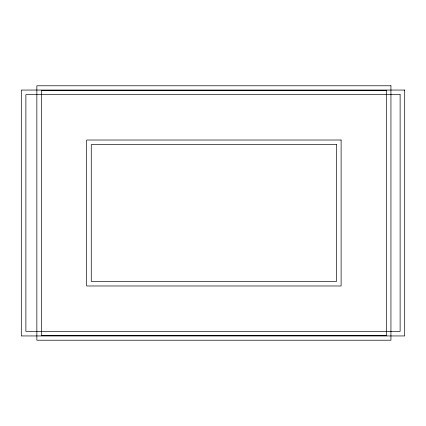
<?xml version="1.0" encoding="UTF-8"?>
<svg xmlns="http://www.w3.org/2000/svg" width="426" height="426" viewBox="0 0 426 426"><rect width="100%" height="100%" fill="white"/><g stroke="black" fill="none" stroke-linecap="round" stroke-linejoin="round"><path stroke-width="0.64" d="M390.94 85.78L36.854 85.78L36.854 340.22L390.94 340.22L390.94 85.78M404.7 90.056L21.3 90.056L21.3 335.944L404.7 335.944L404.7 90.056M386.366 90.36L41.434 90.36L41.434 335.64L386.366 335.64L386.366 90.36M400.12 94.631L25.88 94.631L25.88 331.369L400.12 331.369L400.12 94.631M341.114 140.021L86.68 140.021L86.68 285.979L341.114 285.979L341.114 140.021M336.54 144.595L91.26 144.595L91.26 281.405L336.54 281.405L336.54 144.595"/></g></svg>
